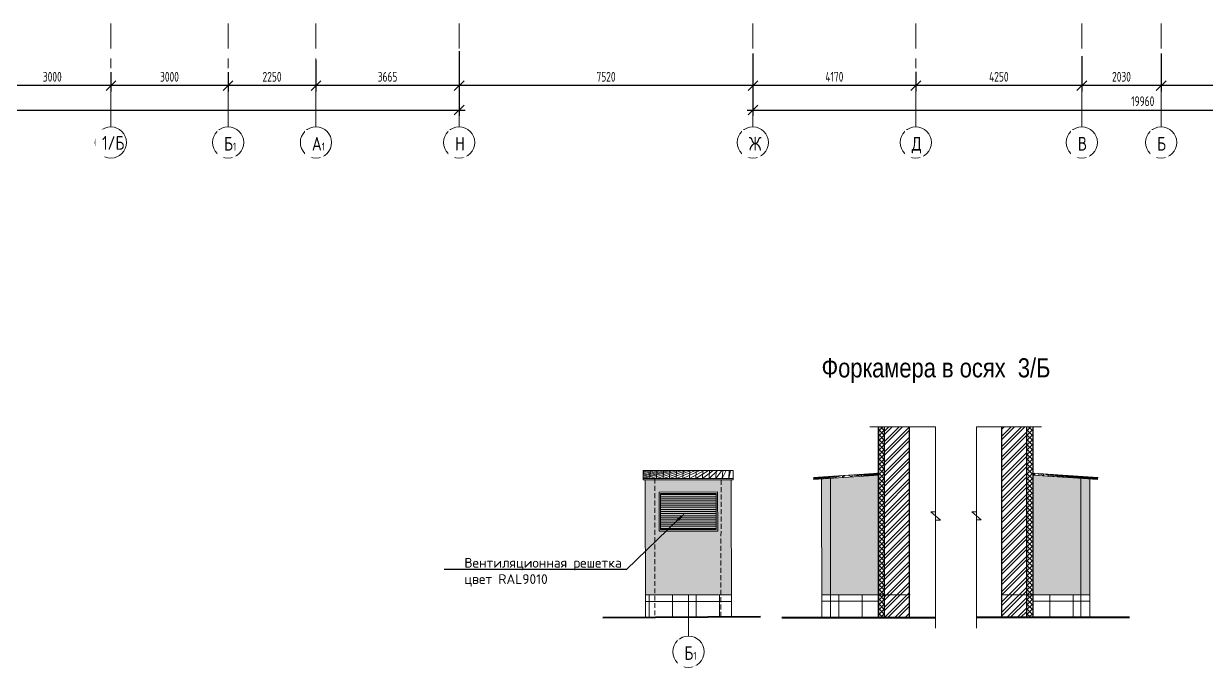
# Model space of a CAD drawing. Header units: millimetres. Extents: x -136099598 to 9192475, y 0 to 779331.
# Drawn here: x -69466 to -39190, y 264103 to 280576 of the extents above; entities that cross this region are included whole.
import ezdxf
from ezdxf import colors
from ezdxf.entities.mleader import LeaderData, LeaderLine
from ezdxf.math import Vec2, Vec3

# ---------------------------------------------------------------- set-up
doc = ezdxf.new("R2010")
doc.units = ezdxf.units.MM
doc.header["$MEASUREMENT"] = 0
doc.linetypes.add('01_base$0$DASHED2', pattern=[0.375, 0.25, -0.125])
doc.linetypes.add('CENTER', pattern=[2, 1.25, -0.25, 0.25, -0.25])
doc.layers.get('0').update_dxf_attribs({"color": 250, "lineweight": 9})
for name, color, linetype, lineweight in [('!_Цоколь', 7, 'Continuous', 0), ('АР-Выноски', 5, 'Continuous', 5), ('АР_Навесной фасад', 5, 'Continuous', 5), ('АР_Оси', 193, 'Continuous', 9), ('АР_Оси размеры', 164, 'Continuous', 9), ('АР_Сущ Несущая стена', 202, 'Continuous', 30), ('АР_тонкая линия', 250, 'Continuous', 0), ('АР_Утеплитель', 250, 'Continuous', 9), ('АР_Штриховка кирпич', 250, 'Continuous', 9), ('пунктир', 251, 'Continuous', 13)]:
    doc.layers.add(name, color=color, linetype=linetype, lineweight=lineweight)
doc.layers.add('PDF _0', color=7, linetype='Continuous')
doc.layers.add('RAL 7016', color=7, linetype='Continuous', lineweight=0, true_color=0x383e42)
doc.layers.add('RAL 90 10', color=7, linetype='Continuous', lineweight=0, true_color=0xf1ece1)
doc.styles.add('Arial', font='ARIALN.TTF')
doc.styles.add('ISOCPEUR', font='isocpeur.ttf', dxfattribs={"width": 0.7})
doc.styles.add('ГОСТ 2.304', font='isocpeur.ttf', dxfattribs={"width": 0.7})
doc.dimstyles.new('СПДС', dxfattribs={"dimscale": 100, "dimtxt": 2.5, "dimasz": 2.5, "dimexe": 1.5, "dimexo": 0, "dimgap": 1, "dimtad": 1, "dimdec": 0, "dimrnd": 1, "dimtxsty": 'ГОСТ 2.304', "dimblk": 'OBLIQUE', "dimcen": 2.5, "dimdle": 1.5, "dimadec": 0, "dimazin": 2, "dimtfac": 0.75, "dimtdec": 0, "dimtmove": 1, "dimatfit": 3, "dimfxl": 1, "dimtolj": 1, "dimarcsym": 1})
pattern_1 = [(90, (0, 0), (-600, 1.13686837721616e-13), []), (180, (0, 0), (-1.70530256582424e-13, -600), [])]

# ---------------------------------------------------------------- blocks, each defined once
blk = doc.blocks.new('_Oblique')
at = {"color": 0, "linetype": 'ByBlock', "lineweight": -2}
blk.add_line((-0.5, -0.5), (0.5, 0.5), dxfattribs=at)
blk = doc.blocks.new('*D328')
at = {"layer": 'АР_Оси размеры', "color": 0, "lineweight": -2, "ltscale": 100, "transparency": 16777216}
for p, q in [((-40347.72725063562, 279813.7731570292), (-40347.72725063562, 278842.3558103018)), ((-37087.72725063562, 279891.0155643389), (-37087.72725063562, 278842.3558103018)), ((-36937.72725063562, 278992.3558103018), (-40497.72725063562, 278992.3558103018))]:
    blk.add_line(p, q, dxfattribs=at)
at = {"layer": 'АР_Оси размеры', "color": 0, "lineweight": -2, "ltscale": 100, "transparency": 16777216, "xscale": 250, "yscale": 250, "zscale": 250, "rotation": 180}
blk.add_blockref('_Oblique', (-40347.72725063562, 278992.3558103018), dxfattribs=at)
at = {"layer": 'АР_Оси размеры', "color": 0, "lineweight": -2, "ltscale": 100, "transparency": 16777216, "xscale": 250, "yscale": 250, "zscale": 250}
blk.add_blockref('_Oblique', (-37087.72725063562, 278992.3558103018), dxfattribs=at)
at = {"layer": 'АР_Оси размеры', "color": 0, "ltscale": 100, "transparency": 16777216, "insert": (-38717.72725063562, 279217.3558103018), "char_height": 250, "attachment_point": 5, "style": 'ГОСТ 2.304'}
blk.add_mtext('\\A1;3260', dxfattribs=at)
blk = doc.blocks.new('*D329')
at = {"layer": 'АР_Оси размеры', "color": 0, "lineweight": -2, "ltscale": 100, "transparency": 16777216}
for p, q in [((-40347.72725063562, 279813.7731570292), (-40347.72725063562, 278842.3558103023)), ((-42377.72725063562, 279740.2209328614), (-42377.72725063562, 278842.3558103023)), ((-40197.72725063562, 278992.3558103023), (-42527.72725063562, 278992.3558103023))]:
    blk.add_line(p, q, dxfattribs=at)
at = {"layer": 'АР_Оси размеры', "color": 0, "lineweight": -2, "ltscale": 100, "transparency": 16777216, "xscale": 250, "yscale": 250, "zscale": 250, "rotation": 180}
blk.add_blockref('_Oblique', (-42377.72725063562, 278992.3558103023), dxfattribs=at)
at = {"layer": 'АР_Оси размеры', "color": 0, "lineweight": -2, "ltscale": 100, "transparency": 16777216, "xscale": 250, "yscale": 250, "zscale": 250}
blk.add_blockref('_Oblique', (-40347.72725063562, 278992.3558103023), dxfattribs=at)
at = {"layer": 'АР_Оси размеры', "color": 0, "ltscale": 100, "transparency": 16777216, "insert": (-41362.72725063562, 279217.3558103023), "char_height": 250, "attachment_point": 5, "style": 'ГОСТ 2.304'}
blk.add_mtext('\\A1;2030', dxfattribs=at)
blk = doc.blocks.new('*D330')
at = {"layer": 'АР_Оси размеры', "color": 0, "lineweight": -2, "ltscale": 100, "transparency": 16777216}
for p, q in [((-42377.72725063562, 279740.2209328614), (-42377.72725063562, 278842.3558103028)), ((-46627.72725063562, 279342.1909824569), (-46627.72725063562, 278842.3558103028)), ((-42227.72725063562, 278992.3558103028), (-46777.72725063562, 278992.3558103028))]:
    blk.add_line(p, q, dxfattribs=at)
at = {"layer": 'АР_Оси размеры', "color": 0, "lineweight": -2, "ltscale": 100, "transparency": 16777216, "xscale": 250, "yscale": 250, "zscale": 250, "rotation": 180}
blk.add_blockref('_Oblique', (-46627.72725063562, 278992.3558103028), dxfattribs=at)
at = {"layer": 'АР_Оси размеры', "color": 0, "lineweight": -2, "ltscale": 100, "transparency": 16777216, "xscale": 250, "yscale": 250, "zscale": 250}
blk.add_blockref('_Oblique', (-42377.72725063562, 278992.3558103028), dxfattribs=at)
at = {"layer": 'АР_Оси размеры', "color": 0, "ltscale": 100, "transparency": 16777216, "insert": (-44502.72725063562, 279217.3558103028), "char_height": 250, "attachment_point": 5, "style": 'ГОСТ 2.304'}
blk.add_mtext('\\A1;4250', dxfattribs=at)
blk = doc.blocks.new('*D331')
at = {"layer": 'АР_Оси размеры', "color": 0, "lineweight": -2, "ltscale": 100, "transparency": 16777216}
for p, q in [((-50797.72725063562, 279810.1792710588), (-50797.72725063562, 278842.3558103032)), ((-46627.72725063562, 279342.1909824569), (-46627.72725063562, 278842.3558103032)), ((-46477.72725063562, 278992.3558103032), (-50947.72725063562, 278992.3558103032))]:
    blk.add_line(p, q, dxfattribs=at)
at = {"layer": 'АР_Оси размеры', "color": 0, "lineweight": -2, "ltscale": 100, "transparency": 16777216, "xscale": 250, "yscale": 250, "zscale": 250, "rotation": 180}
blk.add_blockref('_Oblique', (-50797.72725063562, 278992.3558103032), dxfattribs=at)
at = {"layer": 'АР_Оси размеры', "color": 0, "lineweight": -2, "ltscale": 100, "transparency": 16777216, "xscale": 250, "yscale": 250, "zscale": 250}
blk.add_blockref('_Oblique', (-46627.72725063562, 278992.3558103032), dxfattribs=at)
at = {"layer": 'АР_Оси размеры', "color": 0, "ltscale": 100, "transparency": 16777216, "insert": (-48712.72725063562, 279217.3558103032), "char_height": 250, "attachment_point": 5, "style": 'ГОСТ 2.304'}
blk.add_mtext('\\A1;4170', dxfattribs=at)
blk = doc.blocks.new('*D332')
at = {"layer": 'АР_Оси размеры', "color": 0, "lineweight": -2, "ltscale": 100, "transparency": 16777216}
for p, q in [((-58317.72725063562, 279871.0782561094), (-58317.72725063562, 278842.3558103042)), ((-61982.72725063562, 279641.2167426568), (-61982.72725063562, 278842.3558103042)), ((-58167.72725063562, 278992.3558103042), (-62132.72725063562, 278992.3558103042))]:
    blk.add_line(p, q, dxfattribs=at)
at = {"layer": 'АР_Оси размеры', "color": 0, "lineweight": -2, "ltscale": 100, "transparency": 16777216, "xscale": 250, "yscale": 250, "zscale": 250, "rotation": 180}
blk.add_blockref('_Oblique', (-61982.72725063562, 278992.3558103042), dxfattribs=at)
at = {"layer": 'АР_Оси размеры', "color": 0, "lineweight": -2, "ltscale": 100, "transparency": 16777216, "xscale": 250, "yscale": 250, "zscale": 250}
blk.add_blockref('_Oblique', (-58317.72725063562, 278992.3558103042), dxfattribs=at)
at = {"layer": 'АР_Оси размеры', "color": 0, "ltscale": 100, "transparency": 16777216, "insert": (-60150.22725063562, 279217.3558103042), "char_height": 250, "attachment_point": 5, "style": 'ГОСТ 2.304'}
blk.add_mtext('\\A1;3665', dxfattribs=at)
blk = doc.blocks.new('*D333')
at = {"layer": 'АР_Оси размеры', "color": 0, "lineweight": -2, "ltscale": 100, "transparency": 16777216}
for p, q in [((-61982.72725063562, 279641.2167426568), (-61982.72725063562, 278842.3558103046)), ((-64232.72725063562, 279334.2931331634), (-64232.72725063562, 278842.3558103046)), ((-61832.72725063562, 278992.3558103046), (-64382.72725063562, 278992.3558103046))]:
    blk.add_line(p, q, dxfattribs=at)
at = {"layer": 'АР_Оси размеры', "color": 0, "lineweight": -2, "ltscale": 100, "transparency": 16777216, "xscale": 250, "yscale": 250, "zscale": 250, "rotation": 180}
blk.add_blockref('_Oblique', (-64232.72725063562, 278992.3558103046), dxfattribs=at)
at = {"layer": 'АР_Оси размеры', "color": 0, "lineweight": -2, "ltscale": 100, "transparency": 16777216, "xscale": 250, "yscale": 250, "zscale": 250}
blk.add_blockref('_Oblique', (-61982.72725063562, 278992.3558103046), dxfattribs=at)
at = {"layer": 'АР_Оси размеры', "color": 0, "ltscale": 100, "transparency": 16777216, "insert": (-63107.72725063562, 279217.3558103046), "char_height": 250, "attachment_point": 5, "style": 'ГОСТ 2.304'}
blk.add_mtext('\\A1;2250', dxfattribs=at)
blk = doc.blocks.new('*D334')
at = {"layer": 'АР_Оси размеры', "color": 0, "lineweight": -2, "ltscale": 100, "transparency": 16777216}
for p, q in [((-67232.72725063562, 279334.2931331634), (-67232.72725063562, 278842.3558103051)), ((-64232.72725063562, 279334.2931331634), (-64232.72725063562, 278842.3558103051)), ((-64082.72725063562, 278992.3558103051), (-67382.72725063562, 278992.3558103051))]:
    blk.add_line(p, q, dxfattribs=at)
at = {"layer": 'АР_Оси размеры', "color": 0, "lineweight": -2, "ltscale": 100, "transparency": 16777216, "xscale": 250, "yscale": 250, "zscale": 250, "rotation": 180}
blk.add_blockref('_Oblique', (-67232.72725063562, 278992.3558103051), dxfattribs=at)
at = {"layer": 'АР_Оси размеры', "color": 0, "lineweight": -2, "ltscale": 100, "transparency": 16777216, "xscale": 250, "yscale": 250, "zscale": 250}
blk.add_blockref('_Oblique', (-64232.72725063562, 278992.3558103051), dxfattribs=at)
at = {"layer": 'АР_Оси размеры', "color": 0, "ltscale": 100, "transparency": 16777216, "insert": (-65732.72725063562, 279217.3558103051), "char_height": 250, "attachment_point": 5, "style": 'ГОСТ 2.304'}
blk.add_mtext('\\A1;3000', dxfattribs=at)
blk = doc.blocks.new('*D335')
at = {"layer": 'АР_Оси размеры', "color": 0, "lineweight": -2, "ltscale": 100, "transparency": 16777216}
for p, q in [((-70232.72725063562, 279501.2648407497), (-70232.72725063562, 278842.3558103056)), ((-67232.72725063562, 279334.2931331634), (-67232.72725063562, 278842.3558103056)), ((-67082.72725063562, 278992.3558103056), (-70382.72725063562, 278992.3558103056))]:
    blk.add_line(p, q, dxfattribs=at)
at = {"layer": 'АР_Оси размеры', "color": 0, "lineweight": -2, "ltscale": 100, "transparency": 16777216, "xscale": 250, "yscale": 250, "zscale": 250, "rotation": 180}
blk.add_blockref('_Oblique', (-70232.72725063562, 278992.3558103056), dxfattribs=at)
at = {"layer": 'АР_Оси размеры', "color": 0, "lineweight": -2, "ltscale": 100, "transparency": 16777216, "xscale": 250, "yscale": 250, "zscale": 250}
blk.add_blockref('_Oblique', (-67232.72725063562, 278992.3558103056), dxfattribs=at)
at = {"layer": 'АР_Оси размеры', "color": 0, "ltscale": 100, "transparency": 16777216, "insert": (-68732.72725063562, 279217.3558103056), "char_height": 250, "attachment_point": 5, "style": 'ГОСТ 2.304'}
blk.add_mtext('\\A1;3000', dxfattribs=at)
blk = doc.blocks.new('*D346')
at = {"layer": 'АР_Оси размеры', "color": 0, "lineweight": -2, "ltscale": 100, "transparency": 16777216}
for p, q in [((-58317.72725063559, 278940.4561104316), (-58317.72725063559, 278215.6247463241)), ((-106382.7272506356, 278365.6247463241), (-58167.72725063559, 278365.6247463241)), ((-106232.7272506356, 278309.8146571785), (-106232.7272506356, 278515.6247463241))]:
    blk.add_line(p, q, dxfattribs=at)
at = {"layer": 'АР_Оси размеры', "color": 0, "lineweight": -2, "ltscale": 100, "transparency": 16777216, "xscale": 250, "yscale": 250, "zscale": 250, "rotation": 180}
blk.add_blockref('_Oblique', (-106232.7272506356, 278365.6247463241), dxfattribs=at)
at = {"layer": 'АР_Оси размеры', "color": 0, "lineweight": -2, "ltscale": 100, "transparency": 16777216, "xscale": 250, "yscale": 250, "zscale": 250}
blk.add_blockref('_Oblique', (-58317.72725063559, 278365.6247463241), dxfattribs=at)
at = {"layer": 'АР_Оси размеры', "color": 0, "ltscale": 100, "transparency": 16777216, "insert": (-82275.22725063561, 278590.6247463241), "char_height": 250, "attachment_point": 5, "style": 'ГОСТ 2.304'}
blk.add_mtext('\\A1;47915', dxfattribs=at)
blk = doc.blocks.new('*D348')
at = {"layer": 'АР_Оси размеры', "color": 0, "lineweight": -2, "ltscale": 100, "transparency": 16777216}
for p, q in [((-50797.72725063562, 278986.1871744107), (-50797.72725063562, 278215.6247463241)), ((-30837.72725063562, 278986.1871744088), (-30837.72725063562, 278215.6247463241)), ((-50947.72725063562, 278365.6247463241), (-30687.72725063562, 278365.6247463241))]:
    blk.add_line(p, q, dxfattribs=at)
at = {"layer": 'АР_Оси размеры', "color": 0, "lineweight": -2, "ltscale": 100, "transparency": 16777216, "xscale": 250, "yscale": 250, "zscale": 250, "rotation": 180}
blk.add_blockref('_Oblique', (-50797.72725063562, 278365.6247463241), dxfattribs=at)
at = {"layer": 'АР_Оси размеры', "color": 0, "lineweight": -2, "ltscale": 100, "transparency": 16777216, "xscale": 250, "yscale": 250, "zscale": 250}
blk.add_blockref('_Oblique', (-30837.72725063562, 278365.6247463241), dxfattribs=at)
at = {"layer": 'АР_Оси размеры', "color": 0, "ltscale": 100, "transparency": 16777216, "insert": (-40817.72725063562, 278590.6247463241), "char_height": 250, "attachment_point": 5, "style": 'ГОСТ 2.304'}
blk.add_mtext('\\A1;19960', dxfattribs=at)
blk = doc.blocks.new('*D349')
at = {"layer": 'АР_Оси размеры', "color": 0, "lineweight": -2, "ltscale": 100, "transparency": 16777216}
for p, q in [((-58317.72725063562, 279871.0782561098), (-58317.72725063562, 278842.3558103042)), ((-50797.72725063562, 279810.1792710592), (-50797.72725063562, 278842.3558103042)), ((-50647.72725063562, 278992.3558103042), (-58467.72725063562, 278992.3558103042))]:
    blk.add_line(p, q, dxfattribs=at)
at = {"layer": 'АР_Оси размеры', "color": 0, "lineweight": -2, "ltscale": 100, "transparency": 16777216, "xscale": 250, "yscale": 250, "zscale": 250, "rotation": 180}
blk.add_blockref('_Oblique', (-58317.72725063562, 278992.3558103042), dxfattribs=at)
at = {"layer": 'АР_Оси размеры', "color": 0, "lineweight": -2, "ltscale": 100, "transparency": 16777216, "xscale": 250, "yscale": 250, "zscale": 250}
blk.add_blockref('_Oblique', (-50797.72725063562, 278992.3558103042), dxfattribs=at)
at = {"layer": 'АР_Оси размеры', "color": 0, "ltscale": 100, "transparency": 16777216, "insert": (-54557.72725063562, 279217.3558103042), "char_height": 250, "attachment_point": 5, "style": 'ГОСТ 2.304'}
blk.add_mtext('\\A1;7520', dxfattribs=at)

msp = doc.modelspace()

# ---------------------------------------------------------------- hatches: boundary and pattern name
at = {"layer": '!_Цоколь', "lineweight": 0, "ltscale": 5, "true_color": 0x636466}
h = msp.add_hatch(dxfattribs=at)
h.set_pattern_fill('ANSI37', color=251, scale=4800, angle=44.99999999999999)
h.set_pattern_definition([(90, (-4252.946259115815, -16.72667548374739), (-600, 1.13686837721616e-13), []), (180, (-4252.946259115815, -16.72667548374739), (-1.70530256582424e-13, -600), [])])
h.paths.add_polyline_path([(-52553.3399857913, 265961.6033598474), (-52553.33719904246, 265961.9649808292), (-53551.80920984914, 265961.9722295067), (-53548.11640613215, 265382.9078032593), (-51348.80096908446, 265400.5568285848), (-51349.0844797051, 265961.4332892026)])
h = msp.add_hatch(dxfattribs=at)
h.set_pattern_fill('ANSI37', color=251, scale=4800, angle=44.99999999999999)
h.set_pattern_definition(pattern_1)
h.paths.add_polyline_path([(-47587.41811365751, 265961.6791336192), (-49037.25895650248, 265962.1940061495), (-49036.90487240534, 265374.1766042263), (-47587.41811365751, 265374.1766042262)])
h = msp.add_hatch(dxfattribs=at)
h.set_pattern_fill('ANSI37', color=251, scale=4800, angle=44.99999999999999)
h.set_pattern_definition(pattern_1)
h.paths.add_polyline_path([(-42175.41257392934, 265962.1244046942), (-43625.16311083524, 265961.6820717427), (-43625.19691920736, 265373.7343620714), (-42175.71016045952, 265374.1766042263)])
at = {"ltscale": 100}
h = msp.add_hatch(dxfattribs=at)
h.set_pattern_fill('ANSI31', color=256, scale=17, angle=135)
h.set_pattern_definition([(180, (-2808630.418920448, 5647509.730586477), (-3.552713678800501e-15, -53.97499999999999), [])])
h.paths.add_polyline_path([(-51739.69489468448, 268547.4673629967), (-53160.17548458834, 268547.8686797821), (-53160.44310259956, 267627.1821301609), (-51739.96251269564, 267628.5547500314)])
at = {"layer": 'RAL 7016', "ltscale": 100, "true_color": 0x000000, "transparency": 33554687}
h = msp.add_hatch(dxfattribs=at)
h.set_pattern_fill('ANSI32', color=18, scale=400, angle=45)
h.set_pattern_definition([(90, (8363921438.752725, 936316188.6070955), (-150, 0), []), (90, (8363921488.752725, 936316238.6070954), (-150, 0), [])])
h.paths.add_polyline_path([(-51299.46774286324, 269142.567042642), (-53603.18154181913, 269142.2660841148), (-53612.28105643769, 268934.9749716653), (-51308.56725748181, 268934.079438235)])
h = msp.add_hatch(dxfattribs=at)
h.set_pattern_fill('ANSI32', color=18, scale=400, angle=45)
h.set_pattern_definition([(90, (8363925859.676075, 936316063.1594977), (-150, 0), []), (90, (8363925909.676075, 936316113.1594976), (-150, 0), [])])
h.paths.add_polyline_path([(-47577.96207852136, 269072.8980958609), (-49247.52523517527, 268959.7259657096), (-49246.48836034509, 268909.6815106519), (-47577.43293021662, 269022.81922432)])
h = msp.add_hatch(dxfattribs=at)
h.set_pattern_fill('ANSI32', color=18, scale=400, angle=45)
h.set_pattern_definition([(90, (8363923954.98949, 936316062.527486), (-150, 0), []), (90, (8363924004.98949, 936316112.5274858), (-150, 0), [])])
h.paths.add_polyline_path([(-43635.16311083524, 269072.2660841148), (-41965.59995418134, 268959.0939539635), (-41966.63682901151, 268909.0494989059), (-43635.69225913999, 269022.1872125739)])
at = {"layer": 'RAL 90 10', "ltscale": 100, "transparency": 33554687}
h = msp.add_hatch(color=256, dxfattribs=at)
h.dxf.hatch_style = 1
h.paths.add_polyline_path([(-51349.98643558512, 268904.5199768001), (-53553.6439074818, 268904.5272049501), (-53550.16738035881, 265961.7823534464), (-51349.0844797051, 265961.4332892026)])
h = msp.add_hatch(color=256, dxfattribs=at)
h.dxf.hatch_style = 1
h.paths.add_polyline_path([(-47587.41811365751, 269022.1423739262), (-49038.98821542637, 268923.7470063558), (-49037.25895650248, 265962.1940061495), (-47587.41811365751, 265961.6820717427)])
h = msp.add_hatch(color=256, dxfattribs=at)
h.dxf.hatch_style = 1
h.paths.add_polyline_path([(-43617.55892295364, 269020.9580357831), (-42175.67226175204, 268923.2190648226), (-42175.41257392934, 265962.1244046942), (-43625.16311083524, 265961.6820717427)])
at = {"layer": 'АР_Утеплитель', "ltscale": 100}
h = msp.add_hatch(dxfattribs=at)
h.set_pattern_fill('ANSI37', color=256, scale=700)
h.set_pattern_definition([(45, (-1023467.389892467, 301166.3215157739), (-61.87184335382291, 61.87184335382291), []), (135, (-1023467.389892467, 301166.3215157739), (-61.87184335382291, -61.8718433538229), [])])
h.paths.add_polyline_path([(-47427.41811365797, 265739.1766042225), (-47577.41811365739, 265739.1766042225), (-47577.41811365739, 265374.1766042268), (-47427.41811365815, 265374.1766042259)])
h.paths.add_polyline_path([(-47427.41811365704, 267089.1766042225), (-47577.41811365762, 267089.1766042225), (-47577.41811365751, 265739.1766042225), (-47427.4181136578, 265739.1766042225)])
h.paths.add_polyline_path([(-47577.41811365762, 267089.1766042225), (-47427.41811365687, 267089.1766042225), (-47427.41811365681, 270258.9179976517), (-47577.41811365762, 270258.9179976517)])
h = msp.add_hatch(dxfattribs=at)
h.set_pattern_fill('ANSI37', color=256, scale=700)
h.set_pattern_definition([(45, (-1025372.620443629, 301166.3215157739), (-61.87184335382291, 61.87184335382291), []), (135, (-1025372.620443629, 301166.3215157739), (-61.87184335382291, -61.8718433538229), [])])
h.paths.add_polyline_path([(-43785.16311083478, 265739.1766042225), (-43635.16311083536, 265739.1766042225), (-43635.16311083536, 265374.1766042268), (-43785.1631108346, 265374.1766042259)])
h.paths.add_polyline_path([(-43785.16311083571, 267089.1766042225), (-43635.16311083513, 267089.1766042225), (-43635.16311083524, 265739.1766042225), (-43785.16311083495, 265739.1766042225)])
h.paths.add_polyline_path([(-43635.16311083513, 267089.1766042225), (-43785.16311083589, 267089.1766042225), (-43785.16311083594, 270258.9179976517), (-43635.16311083513, 270258.9179976517)])
at = {"layer": 'АР_Штриховка кирпич', "ltscale": 100}
h = msp.add_hatch(dxfattribs=at)
h.set_pattern_fill('ANSI32', color=256, scale=500)
h.set_pattern_definition([(45, (-998353.8994111707, 342761.2855151072), (-132.5825214724777, 132.5825214724777), []), (45, (-998265.5110636707, 342761.2855151072), (-132.5825214724777, 132.5825214724777), [])])
h.paths.add_polyline_path([(-46787.41506394953, 270258.9179976517), (-47427.41506394953, 270258.9179976517), (-47427.42116336431, 265374.1766042263), (-46787.42116336443, 265374.1766042263)])
h = msp.add_hatch(dxfattribs=at)
h.set_pattern_fill('ANSI32', color=256, scale=500)
h.set_pattern_definition([(45, (-1000259.129962333, 342761.2855151072), (-132.5825214724777, 132.5825214724777), []), (45, (-1000170.741614833, 342761.2855151072), (-132.5825214724777, 132.5825214724777), [])])
h.paths.add_polyline_path([(-44425.16616054322, 270258.9179976517), (-43785.16616054322, 270258.9179976517), (-43785.16006112844, 265374.1766042263), (-44425.16006112832, 265374.1766042263)])

# ---------------------------------------------------------------- linework, layer by layer
at = {"color": 18, "ltscale": 150, "true_color": 0x000000}
for p, q in [((-53548.07134518105, 265962.1243138977), (-51348.62342558282, 265961.4331443178, -0.1413613058934813)), ((-49037.25895650248, 265962.1940061495, -0.1182957079617684), (-46771.55606504476, 265961.4331443178, -0.1413613058934813)), ((-42175.41257392934, 265962.1244046942, 0.1413984461768786), (-44441.02515944799, 265961.4331443178, -0.1413613058934813))]:
    msp.add_line(p, q, dxfattribs=at)
for points in [[(-47802.24388203304, 270257.9358711033), (-46121.45879909396, 270257.9358711033), (-46121.45879909396, 265102.862168543)], [(-43410.33734245971, 270257.9358711033), (-45074.25828517135, 270257.9358711033), (-45074.25828517135, 265102.862168543)], [(-46121.45879909396, 267872.5572481356), (-45998.62907414883, 267872.5572481356), (-46244.27945241984, 268086.6194830248), (-46121.45879909396, 268086.6194830248)], [(-45074.25828517135, 267874.3147377488), (-44951.42856022622, 267874.3147377488), (-45197.07893849723, 268086.6194830248), (-45074.25828517135, 268086.6194830248)]]:
    msp.add_lwpolyline(points, dxfattribs=at)
at = {"color": 18, "ltscale": 150, "true_color": 0x000000, "elevation": -0.782167737462772}
msp.add_lwpolyline([(-53605.09111767542, 268904.5272049501), (-51299.12493826076, 268904.5272049501), (-51299.12493826076, 268934.52720495), (-53605.09111767542, 268934.52720495)], close=True, dxfattribs=at)
at = {"ltscale": 150}
msp.add_lwpolyline([(-53603.18154181913, 268934.52720495), (-51299.12493826076, 268934.52720495), (-51299.12493826076, 269142.2660841148), (-53603.18154181913, 269142.2660841148)], close=True, dxfattribs=at)
at = {"elevation": 0.0198000637280597}
for points in [[(-51700.17548458834, 268590.3686797821), (-53200.17548458834, 268587.8686797821), (-53199.34215356981, 267587.8700686672), (-51699.34215356981, 267590.3700686672)], [(-51740.17548458834, 268547.8686797821), (-53160.17548458834, 268547.8686797821), (-53159.34215356981, 267627.8700686672), (-51739.34215356981, 267627.8700686672)], [(-51740.17548458834, 268547.8686797821), (-53160.17548458834, 268547.8686797821), (-53159.34215356981, 267626.5265725233), (-51739.34215356981, 267629.213564811)]]:
    msp.add_lwpolyline(points, close=True, dxfattribs=at)
at = {"layer": 'PDF _0', "lineweight": 0}
for p, q in [((-47577.41811365751, 269072.9349687771), (-49249.86987414594, 268959.5670332453)), ((-47574.03659985666, 269023.0494461837), (-49246.48836034509, 268909.6815106519)), ((-49039.01722426003, 268973.4279402975), (-49036.91612498433, 265375.0559569327, -0.1413613058934813)), ((-47577.96207852157, 265374.1766042265, -0.1413613058934813), (-47577.41811365751, 269072.9349687771)), ((-43639.08858949994, 269022.4174344377, -0.1413613058934813), (-41966.63682901151, 268909.0494989059, -0.1413613058934813)), ((-43634.61914597118, 265374.1766042265, -0.1413613058934813), (-43635.7070756991, 269072.3029570311, -0.1413613058934813)), ((-43635.7070756991, 269072.3029570311, -0.1413613058934813), (-41963.25531521067, 268958.9350214993, -0.1413613058934813)), ((-42174.10796509658, 268972.7959285515, -0.1413613058934813), (-42175.66509950842, 265382.9078032593, -0.1413613058934813))]:
    msp.add_line(p, q, dxfattribs=at)
at = {"layer": 'PDF _0', "lineweight": 0, "elevation": -0.1413613058934813}
msp.add_lwpolyline([(-51348.80096908446, 265400.5568285848), (-51350.57214845438, 268904.5272049501), (-53553.6439074818, 268904.5272049501), (-53548.11640613215, 265382.9078032593)], dxfattribs=at)
at = {"layer": 'АР_Навесной фасад', "ltscale": 100}
for p, q in [((-47587.41811365751, 265374.1766042263), (-47587.41811365751, 270254.1055775639)), ((-47577.41811365751, 265989.1766042225), (-47577.41811365751, 270258.9179976517)), ((-43635.16311083524, 265989.1766042225), (-43635.16311083524, 270258.9179976517)), ((-43625.16311083524, 265374.1766042263), (-43625.16311083524, 270254.1055775639))]:
    msp.add_line(p, q, dxfattribs=at)
at = {"layer": 'АР_Оси', "color": 6, "linetype": 'CENTER', "ltscale": 1000}
for p, q in [((-67232.7272506356, 277936.6247463238), (-67232.72725063562, 280576.3747463239)), ((-64232.72725063559, 277936.6247463238), (-64232.72725063562, 280576.3747463239)), ((-61982.72725063559, 277936.6247463238), (-61982.72725063562, 280576.3747463239)), ((-58317.72725063559, 277936.6247463238), (-58317.72725063562, 280576.3747463239)), ((-50797.72725063559, 277936.6247463238), (-50797.72725063562, 280576.3747463239)), ((-46627.72725063559, 277936.6247463238), (-46627.72725063562, 280576.3747463239)), ((-42377.72725063559, 277936.6247463238), (-42377.72725063557, 280576.3747463239)), ((-40347.72725063559, 277936.6247463238), (-40347.72725063557, 280576.3747463239)), ((-52448.34738538192, 264902.5781353123, -0.07068065294674064), (-52448.34738538193, 265961.7787291077, -0.07068065294674064))]:
    msp.add_line(p, q, dxfattribs=at)
at = {"layer": 'АР_Оси', "color": 6}
for centre in [(-67232.7272506356, 277536.624746324), (-64232.72725063559, 277536.624746324), (-61982.72725063559, 277536.6247463239), (-58317.72725063559, 277536.6247463239), (-50797.72725063559, 277536.6247463239), (-46627.72725063559, 277536.6247463239), (-42377.72725063559, 277536.6247463239), (-40347.72725063559, 277536.6247463239), (-52448.34738538192, 264502.5781353125, -0.07068065294674064)]:
    msp.add_circle(centre, 400, dxfattribs=at)
at = {"layer": 'АР_Сущ Несущая стена', "ltscale": 100}
for p, q in [((-47427.41811365704, 265374.1766042225), (-47427.41811365681, 270258.9179976517)), ((-46787.41811365704, 265374.1766042263), (-46787.41811365704, 270258.9179976517)), ((-44425.16311083571, 265374.1766042263), (-44425.16311083571, 270258.9179976517)), ((-43785.16311083571, 265374.1766042225), (-43785.16311083594, 270258.9179976517))]:
    msp.add_line(p, q, dxfattribs=at)
at = {"layer": 'АР_тонкая линия', "color": 3, "lineweight": 40, "ltscale": 100}
for p, q in [((-54636.1459410691, 265374.1766042263), (-50603.42242844397, 265406.5383283367)), ((-50059.07858053104, 265374.1766042263), (-46121.45879909396, 265374.1766042263)), ((-41153.50264396171, 265374.1766042263), (-45074.25828517135, 265374.1766042263))]:
    msp.add_line(p, q, dxfattribs=at)
at = {"layer": 'пунктир', "linetype": '01_base$0$DASHED2', "ltscale": 500}
for points, elevation in [([(-51622.8719102918, 265398.3574692294), (-51609.03638529486, 268934.5272049501), (-53311.81192862464, 268934.5272049501), (-53311.81192862464, 265384.8040950043)], -0.782167737462772), ([(-48807.52940997528, 265371.0111462786), (-48807.52375008814, 268939.4369348812), (-48807.52375008814, 268939.4369348812), (-48807.52940997528, 265371.0111462786)], -0.6408064315692907), ([(-42405.05181451747, 265371.0111462786), (-42405.08205293797, 268939.0249373818), (-42405.08212081176, 268938.5144997921), (-42405.05181451747, 265371.0111462786)], -0.6408064315692907)]:
    msp.add_lwpolyline(points, dxfattribs=dict(at, elevation=elevation))

# ---------------------------------------------------------------- texts
at = {"insert": (-49041.19574832078, 271375.9613614178), "char_height": 489.4366717920499, "attachment_point": 7, "style": 'Arial'}
msp.add_mtext('Форкамера в осях  3/Б ', dxfattribs=at)

# ---------------------------------------------------------------- dimensions: what is measured, and where the dimension line sits
at = {"layer": 'АР_Оси размеры', "ltscale": 100}
for base, p1, p2, picture, middle in [((-61982.72725063562, 278992.3558103042), (-58317.72725063562, 279871.0782561094), (-61982.72725063562, 279641.2167426568), '*D332', (-60150.22725063562, 279217.3558103042)), ((-58317.72725063562, 278992.3558103042), (-50797.72725063562, 279810.1792710592), (-58317.72725063562, 279871.0782561098), '*D349', (-54557.72725063562, 279217.3558103042)), ((-50797.72725063562, 278992.3558103032), (-46627.72725063562, 279342.1909824569), (-50797.72725063562, 279810.1792710588), '*D331', (-48712.72725063562, 279217.3558103032)), ((-42377.72725063562, 278992.3558103023), (-40347.72725063562, 279813.7731570292), (-42377.72725063562, 279740.2209328614), '*D329', (-41362.72725063562, 279217.3558103023)), ((-40347.72725063562, 278992.3558103018), (-37087.72725063562, 279891.0155643389), (-40347.72725063562, 279813.7731570292), '*D328', (-38717.72725063562, 279217.3558103018)), ((-70232.72725063562, 278992.3558103056), (-67232.72725063562, 279334.2931331634), (-70232.72725063562, 279501.2648407497), '*D335', (-68732.72725063562, 279217.3558103056)), ((-64232.72725063562, 278992.3558103046), (-61982.72725063562, 279641.2167426568), (-64232.72725063562, 279334.2931331634), '*D333', (-63107.72725063562, 279217.3558103046)), ((-46627.72725063562, 278992.3558103028), (-42377.72725063562, 279740.2209328614), (-46627.72725063562, 279342.1909824569), '*D330', (-44502.72725063562, 279217.3558103028)), ((-67232.72725063562, 278992.3558103051), (-64232.72725063562, 279334.2931331634), (-67232.72725063562, 279334.2931331634), '*D334', (-65732.72725063562, 279217.3558103051)), ((-58317.72725063559, 278365.6247463241), (-106232.7272506356, 278309.8146571785), (-58317.72725063559, 278940.4561104316), '*D346', (-82275.22725063561, 278590.6247463241))]:
    dim = msp.add_linear_dim(base=base, p1=p1, p2=p2, angle=180, dimstyle='СПДС', dxfattribs=at)
    dim.commit()
    dim.dimension.update_dxf_attribs({"geometry": picture, "text_midpoint": middle})
dim = msp.add_linear_dim(base=(-30837.72725063562, 278365.6247463241), p1=(-50797.72725063562, 278986.1871744107), p2=(-30837.72725063562, 278986.1871744088), dimstyle='СПДС', dxfattribs=at)
dim.commit()
dim.dimension.update_dxf_attribs({"geometry": '*D348', "text_midpoint": (-40817.72725063562, 278590.6247463241)})

# ---------------------------------------------------------------- leaders
at = {"layer": 'АР-Выноски'}
ml = msp.add_multileader_mtext('Standard', dxfattribs=at)
ml.set_content('{\\W1;Вентиляционная решетка цвет RAL9010}', color=256, style='ISOCPEUR')
ml.set_leader_properties()
ml.build(insert=Vec2(0, 0))
ml.multileader.update_dxf_attribs({"text_left_attachment_type": 6, "text_right_attachment_type": 6, "dogleg_length": 100, "arrow_head_size": 250})
ctx = ml.context
ctx.base_point, ctx.char_height, ctx.arrow_head_size, ctx.landing_gap_size, ctx.plane_origin = Vec3(-58208.47094917297, 266603.2791629136), 250, 250, 25, Vec3(-50515.61187164969, 261422.7543778266)
ctx.left_attachment, ctx.right_attachment = 6, 6
notes = []
notes.append((ctx, [(0, (1, 1, 0), (-54033.47094917297, 266603.2791629136), (-1, 0), 100, [(0, [(-52537.01125302091, 268048.8325946555)], 0, [])])]))
ctx.mtext.insert, ctx.mtext.width, ctx.mtext.flow_direction = Vec3(-58183.47094917297, 266903.2791629136), 4497.745012044907, 5
for ctx, leaders in notes:
    for number, flags, end, landing, length, lines in leaders:
        leader = LeaderData()
        leader.index, (leader.has_last_leader_line, leader.has_dogleg_vector, leader.attachment_direction) = number, flags
        leader.last_leader_point, leader.dogleg_vector, leader.dogleg_length = Vec3(end), Vec3(landing), length
        for number, points, colour, breaks in lines:
            line = LeaderLine()
            line.index, line.vertices, line.color, line.breaks = number, Vec3.list(points), colors.encode_raw_color(colour), breaks
            leader.lines.append(line)
        ctx.leaders.append(leader)

# ---------------------------------------------------------------- next in the draw order: texts
at = {"layer": 'АР_Оси', "color": 6, "char_height": 350, "width": 114.6287782881409, "attachment_point": 1, "line_spacing_factor": 1.149209049011902, "style": 'ГОСТ 2.304', "bg_fill": 2}
for s, insert in [('{\\W0.8;1/Б}', (-67457.7272506356, 277698.6247463241)), ('{\\W0.8;Б\\H0.57143x;1}', (-64336.22725063559, 277678.624746324)), ('{\\W0.8;А\\H0.57143x;1}', (-62086.22725063559, 277678.6247463239)), ('{\\W0.8;Н}', (-58421.22725063559, 277678.6247463239)), ('{\\W0.8;Ж}', (-50901.22725063559, 277678.6247463239)), ('{\\W0.8;Д}', (-46731.22725063559, 277678.6247463239)), ('{\\W0.8;В}', (-42481.22725063559, 277678.6247463239)), ('{\\W0.8;Б}', (-40451.22725063559, 277678.6247463239)), ('{\\W0.8;Б\\H0.57143x;1}', (-52551.84738538192, 264644.5781353125, -0.07068065294674064))]:
    msp.add_mtext(s, dxfattribs=dict(at, insert=insert))

doc.saveas('drawing.dxf')
